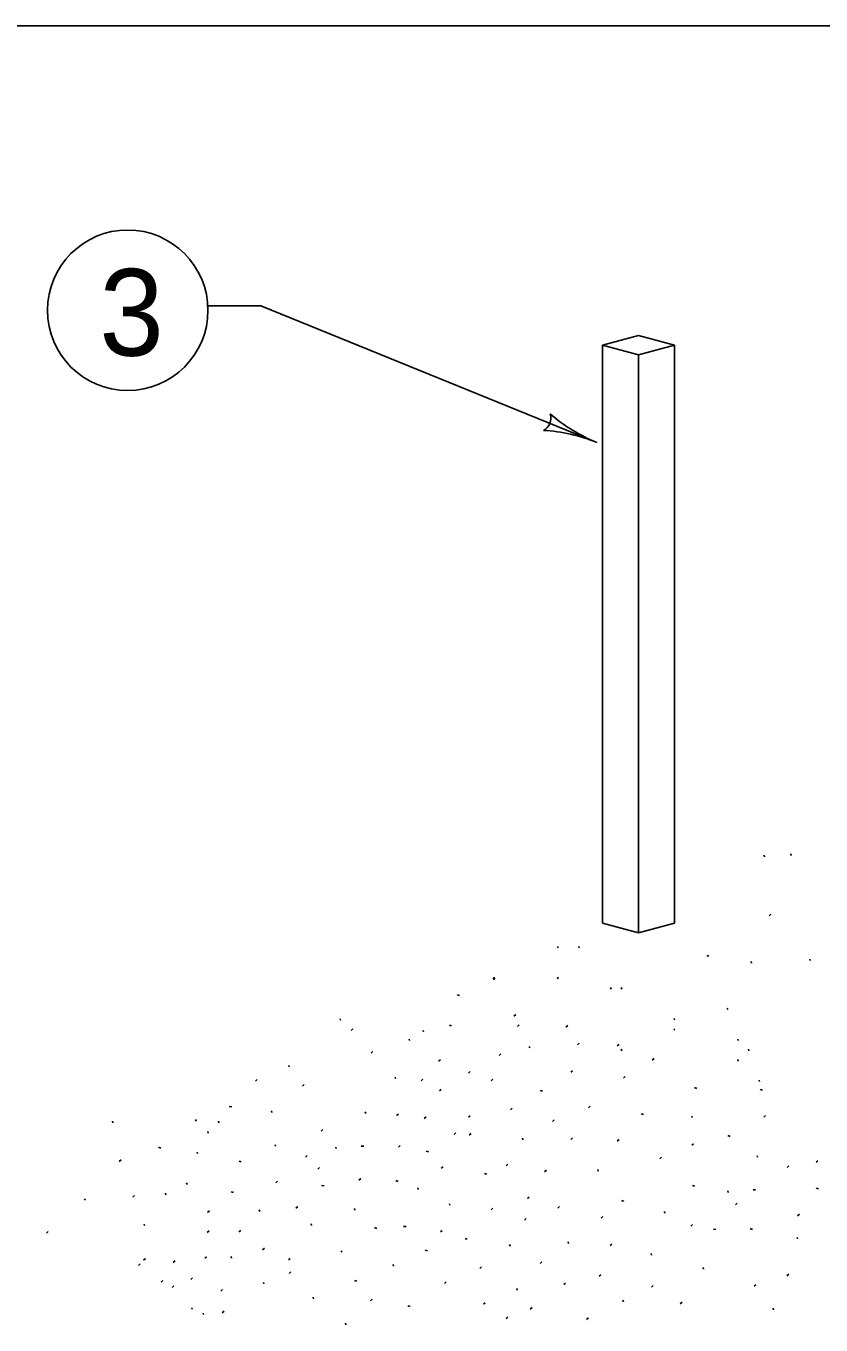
# Model space of a CAD drawing. Extents: x 1007 to 1035.5, y 1000.5 to 1021.5.
# Drawn here: x 1009.425 to 1011.259, y 1018.504 to 1021.5 of the extents above; entities that cross this region are included whole.
import ezdxf

# ---------------------------------------------------------------- set-up
doc = ezdxf.new("R2010")
doc.units = 0
for name, color, linetype in [('Level 10', 7, 'Continuous'), ('Level 11', 7, 'Continuous'), ('Level 5', 7, 'Continuous')]:
    doc.layers.add(name, color=color, linetype=linetype)

msp = doc.modelspace()

# ---------------------------------------------------------------- linework, layer by layer
at = {"layer": 'Level 10'}
msp.add_line((1007, 1021.5), (1035.5, 1021.5), dxfattribs=at)
at = {"layer": 'Level 11'}
for p, q in [((1009.9672, 1020.8548), (1009.8422, 1020.8548)), ((1010.7422, 1020.5392), (1009.9672, 1020.8548)), ((1010.7546, 1020.764), (1010.8378, 1020.7863)), ((1010.9212, 1020.764), (1010.8378, 1020.7863)), ((1010.7546, 1019.4318), (1010.7546, 1020.764)), ((1010.8379, 1020.7417), (1010.7546, 1020.764)), ((1010.8379, 1020.7417), (1010.9212, 1020.764)), ((1010.8379, 1019.4083), (1010.8379, 1020.7417)), ((1010.9212, 1019.4307), (1010.9212, 1020.764)), ((1010.8379, 1019.4083), (1010.7546, 1019.4307)), ((1010.8379, 1019.4083), (1010.9212, 1019.4307))]:
    msp.add_line(p, q, dxfattribs=at)
msp.add_lwpolyline([(1007, 1021.5), (1035.5, 1021.5), (1035.5, 1000.5), (1007, 1000.5)], close=True, dxfattribs=at)
msp.add_circle((1009.6598, 1020.8443), 0.1851, dxfattribs=at)
for centre, radius, start, end in [((1010.6045, 1020.5953), 0.0313, 296.6182, 18.7349), ((1010.8896, 1020.9012), 0.3909, 229.1908, 247.8375), ((1010.5947, 1020.1771), 0.3909, 67.8436, 86.5124), ((1010.5947, 1020.1771), 0.3909, 67.8314, 67.8436)]:
    msp.add_arc(centre, radius, start, end, dxfattribs=at)
at = {"layer": 'Level 5'}
for p, q in [((1011.1276, 1019.5873), (1011.1286, 1019.5838)), ((1011.1893, 1019.5905), (1011.1903, 1019.5869)), ((1011.1433, 1019.4515), (1011.1392, 1019.4478)), ((1010.6514, 1019.377), (1010.6524, 1019.3735)), ((1010.7003, 1019.377), (1010.7013, 1019.3735)), ((1010.9953, 1019.356), (1011.0004, 1019.3543)), ((1011.0979, 1019.3421), (1011.0989, 1019.3385)), ((1011.2328, 1019.348), (1011.2338, 1019.3443)), ((1010.5031, 1019.3037), (1010.5041, 1019.3002)), ((1010.5047, 1019.3058), (1010.5056, 1019.3023)), ((1010.6514, 1019.3058), (1010.6524, 1019.3023)), ((1010.7737, 1019.2822), (1010.7746, 1019.2786)), ((1010.7981, 1019.2822), (1010.7991, 1019.2786)), ((1010.42, 1019.2657), (1010.4253, 1019.264)), ((1010.1498, 1019.2102), (1010.1507, 1019.2067)), ((1010.5547, 1019.2197), (1010.5506, 1019.216)), ((1010.9204, 1019.211), (1010.9213, 1019.2074)), ((1011.0426, 1019.2347), (1011.0436, 1019.2312)), ((1010.1791, 1019.1867), (1010.1749, 1019.183)), ((1010.3413, 1019.1833), (1010.3423, 1019.1798)), ((1010.4018, 1019.1953), (1010.4069, 1019.1937)), ((1010.5628, 1019.1962), (1010.5587, 1019.1925)), ((1010.6746, 1019.1946), (1010.6704, 1019.191)), ((1010.9204, 1019.1873), (1010.9213, 1019.1837)), ((1010.3091, 1019.1635), (1010.3101, 1019.16)), ((1010.586, 1019.1463), (1010.5869, 1019.1428)), ((1010.7013, 1019.154), (1010.6973, 1019.1503)), ((1010.793, 1019.1512), (1010.7889, 1019.1475)), ((1011.0671, 1019.1635), (1011.0681, 1019.16)), ((1010.2253, 1019.1347), (1010.2213, 1019.131)), ((1010.5205, 1019.1294), (1010.5164, 1019.1258)), ((1010.7981, 1019.1398), (1010.7991, 1019.1363)), ((1010.8739, 1019.1186), (1010.8698, 1019.115)), ((1011.0916, 1019.1398), (1011.0925, 1019.1363)), ((1010.0316, 1019.1025), (1010.0325, 1019.099)), ((1010.3809, 1019.1158), (1010.3769, 1019.1122)), ((1010.4496, 1019.0884), (1010.4456, 1019.0848)), ((1010.6859, 1019.0903), (1010.6819, 1019.0868)), ((1011.0671, 1019.1161), (1011.0681, 1019.1125)), ((1009.9584, 1019.07), (1009.9544, 1019.0664)), ((1010.0668, 1019.0587), (1010.0626, 1019.0551)), ((1010.2763, 1019.0757), (1010.2773, 1019.0722)), ((1010.3406, 1019.0708), (1010.3365, 1019.0672)), ((1010.5021, 1019.0708), (1010.4981, 1019.0672)), ((1010.8071, 1019.0767), (1010.8031, 1019.073)), ((1011.1159, 1019.0687), (1011.1169, 1019.0652)), ((1010.3829, 1019.0473), (1010.3789, 1019.0437)), ((1010.6111, 1019.0446), (1010.6163, 1019.0429)), ((1010.9673, 1019.0513), (1010.9725, 1019.0497)), ((1011.1186, 1019.0468), (1011.1238, 1019.0452)), ((1009.8941, 1019.0077), (1009.8998, 1019.0073)), ((1009.9913, 1018.9975), (1009.9922, 1018.994)), ((1010.5466, 1019.0042), (1010.5425, 1019.0005)), ((1010.7263, 1019.0083), (1010.7223, 1019.0047)), ((1009.6244, 1018.9738), (1009.6254, 1018.9703)), ((1009.8164, 1018.9775), (1009.8174, 1018.974)), ((1009.8689, 1018.9738), (1009.8699, 1018.9703)), ((1010.2078, 1018.9952), (1010.2088, 1018.9917)), ((1010.284, 1018.9905), (1010.2799, 1018.9868)), ((1010.3478, 1018.9837), (1010.3438, 1018.9801)), ((1010.4497, 1018.9865), (1010.4456, 1018.9829)), ((1010.6436, 1018.9768), (1010.6394, 1018.9732)), ((1010.8444, 1018.9908), (1010.8496, 1018.9892)), ((1010.9607, 1018.9859), (1010.9616, 1018.9823)), ((1011.1309, 1018.987), (1011.1268, 1018.9833)), ((1009.8445, 1018.95), (1009.8454, 1018.9465)), ((1010.1101, 1018.9546), (1010.1059, 1018.951)), ((1010.4168, 1018.947), (1010.4126, 1018.9433)), ((1010.4517, 1018.9453), (1010.4476, 1018.9418)), ((1011.0441, 1018.9407), (1011.0493, 1018.939)), ((1009.7306, 1018.9137), (1009.7359, 1018.912)), ((1009.9996, 1018.9198), (1010.0006, 1018.9162)), ((1010.14, 1018.9143), (1010.1409, 1018.9108)), ((1010.1984, 1018.9165), (1010.2043, 1018.9162)), ((1010.2881, 1018.918), (1010.284, 1018.9143)), ((1010.5703, 1018.9349), (1010.5713, 1018.9313)), ((1010.6859, 1018.9356), (1010.6819, 1018.932)), ((1010.793, 1018.9317), (1010.7889, 1018.928)), ((1010.9647, 1018.9218), (1010.9606, 1018.9183)), ((1009.6446, 1018.8848), (1009.6404, 1018.8812)), ((1009.8201, 1018.9027), (1009.821, 1018.8991)), ((1009.9165, 1018.8818), (1009.9218, 1018.8802)), ((1010.0739, 1018.8945), (1010.0699, 1018.8908)), ((1010.348, 1018.9046), (1010.3533, 1018.9029)), ((1010.8908, 1018.891), (1010.8868, 1018.8873)), ((1011.1116, 1018.8943), (1011.1126, 1018.8908)), ((1011.2516, 1018.8828), (1011.2475, 1018.8792)), ((1010.1023, 1018.867), (1010.0982, 1018.8634)), ((1010.3871, 1018.869), (1010.3829, 1018.8653)), ((1010.4826, 1018.8536), (1010.4878, 1018.8519)), ((1010.5365, 1018.8748), (1010.5324, 1018.8713)), ((1010.6254, 1018.8612), (1010.6213, 1018.8575)), ((1010.7439, 1018.8625), (1010.7449, 1018.859)), ((1011.1848, 1018.871), (1011.1808, 1018.8673)), ((1009.7956, 1018.8315), (1009.7966, 1018.8279)), ((1010.0053, 1018.8357), (1010.0013, 1018.832)), ((1010.1068, 1018.8255), (1010.1126, 1018.8252)), ((1010.1972, 1018.8415), (1010.1931, 1018.8379)), ((1010.2782, 1018.8368), (1010.2834, 1018.8352)), ((1010.3292, 1018.8202), (1010.3301, 1018.8167)), ((1010.9626, 1018.8255), (1010.9678, 1018.8238)), ((1011.2481, 1018.8193), (1011.2533, 1018.8176)), ((1009.5603, 1018.7951), (1009.5613, 1018.7915)), ((1009.6755, 1018.8027), (1009.6714, 1018.7991)), ((1009.7468, 1018.8078), (1009.7477, 1018.8042)), ((1009.8983, 1018.8113), (1009.9034, 1018.8097)), ((1010.5859, 1018.799), (1010.5818, 1018.7954)), ((1010.7989, 1018.791), (1010.8042, 1018.7893)), ((1011.0438, 1018.8134), (1011.0448, 1018.8098)), ((1011.1023, 1018.8157), (1011.1081, 1018.8153)), ((1009.8481, 1018.7673), (1009.8441, 1018.7637)), ((1009.9633, 1018.7695), (1009.9643, 1018.766)), ((1010.0518, 1018.7769), (1010.0477, 1018.7733)), ((1010.1831, 1018.7722), (1010.184, 1018.7686)), ((1010.4018, 1018.7837), (1010.4028, 1018.7802)), ((1010.5022, 1018.773), (1010.4981, 1018.7693)), ((1010.6557, 1018.7769), (1010.6516, 1018.7733)), ((1010.8978, 1018.7653), (1010.8987, 1018.7618)), ((1011.0657, 1018.7848), (1011.0616, 1018.7812)), ((1011.2091, 1018.7593), (1011.2049, 1018.7557)), ((1009.6978, 1018.7366), (1009.6988, 1018.733)), ((1010.0829, 1018.7373), (1010.0839, 1018.7337)), ((1010.2293, 1018.7285), (1010.2346, 1018.7268)), ((1010.2959, 1018.7313), (1010.3018, 1018.731)), ((1010.5789, 1018.7495), (1010.5748, 1018.7458)), ((1010.7558, 1018.754), (1010.7517, 1018.7504)), ((1010.9627, 1018.7358), (1010.9586, 1018.7322)), ((1009.4763, 1018.7195), (1009.4723, 1018.7158)), ((1009.8473, 1018.7208), (1009.8433, 1018.7172)), ((1009.9204, 1018.722), (1009.9164, 1018.7184)), ((1010.385, 1018.722), (1010.3809, 1018.7184)), ((1010.4378, 1018.7035), (1010.4431, 1018.7018)), ((1011.0106, 1018.7247), (1011.0164, 1018.7243)), ((1011.0953, 1018.7262), (1011.1006, 1018.7245)), ((1011.2038, 1018.7059), (1011.2048, 1018.7023)), ((1009.975, 1018.6809), (1009.9709, 1018.6773)), ((1010.1524, 1018.6753), (1010.1533, 1018.6718)), ((1010.3457, 1018.6765), (1010.3509, 1018.6748)), ((1010.5406, 1018.6897), (1010.5416, 1018.686)), ((1010.6754, 1018.6955), (1010.6764, 1018.6919)), ((1010.7768, 1018.6907), (1010.7728, 1018.6871)), ((1010.8671, 1018.6687), (1010.868, 1018.6651)), ((1009.6888, 1018.6448), (1009.6846, 1018.6412)), ((1009.7006, 1018.657), (1009.6964, 1018.6534)), ((1009.769, 1018.6515), (1009.7649, 1018.6478)), ((1009.8418, 1018.6613), (1009.8376, 1018.6577)), ((1009.8983, 1018.6618), (1009.8993, 1018.6583)), ((1010.0346, 1018.6573), (1010.0304, 1018.6538)), ((1010.2721, 1018.6432), (1010.273, 1018.6396)), ((1010.4759, 1018.6378), (1010.4718, 1018.6342)), ((1010.6153, 1018.6495), (1010.6112, 1018.6459)), ((1009.8094, 1018.6123), (1009.8053, 1018.6087)), ((1010.0364, 1018.6267), (1010.0323, 1018.623)), ((1010.7511, 1018.6199), (1010.747, 1018.6163)), ((1010.9868, 1018.6364), (1010.9877, 1018.6328)), ((1011.1845, 1018.621), (1011.1804, 1018.6173)), ((1009.7408, 1018.6065), (1009.7366, 1018.6028)), ((1009.7664, 1018.594), (1009.7624, 1018.5903)), ((1009.8784, 1018.5856), (1009.8743, 1018.582)), ((1009.9729, 1018.602), (1009.9738, 1018.5985)), ((1010.1828, 1018.6065), (1010.188, 1018.6048)), ((1010.3942, 1018.6035), (1010.3901, 1018.5998)), ((1010.5573, 1018.5878), (1010.5583, 1018.5843)), ((1010.6698, 1018.6006), (1010.6658, 1018.597)), ((1010.8718, 1018.5947), (1010.8677, 1018.5911)), ((1011.1088, 1018.5968), (1011.1048, 1018.5932)), ((1010.0874, 1018.5677), (1010.0884, 1018.5642)), ((1010.2237, 1018.5633), (1010.2196, 1018.5597)), ((1010.3061, 1018.5478), (1010.3114, 1018.5462)), ((1010.4843, 1018.5553), (1010.4801, 1018.5517)), ((1010.8021, 1018.561), (1010.8031, 1018.5574)), ((1010.9383, 1018.5565), (1010.9343, 1018.5528)), ((1009.8078, 1018.5438), (1009.8088, 1018.5403)), ((1009.8335, 1018.5313), (1009.8344, 1018.5278)), ((1009.8821, 1018.5359), (1009.878, 1018.5323)), ((1010.5365, 1018.5222), (1010.5324, 1018.5186)), ((1010.5926, 1018.544), (1010.5884, 1018.5403)), ((1010.7223, 1018.5203), (1010.7183, 1018.5167)), ((1011.1486, 1018.5424), (1011.1495, 1018.5388)), ((1010.162, 1018.5078), (1010.1629, 1018.5043))]:
    msp.add_line(p, q, dxfattribs=at)

# ---------------------------------------------------------------- texts
at = {"layer": 'Level 11'}
msp.add_text('3', height=0.2, dxfattribs=at).set_placement((1009.5943, 1020.7396))

doc.saveas('drawing.dxf')
